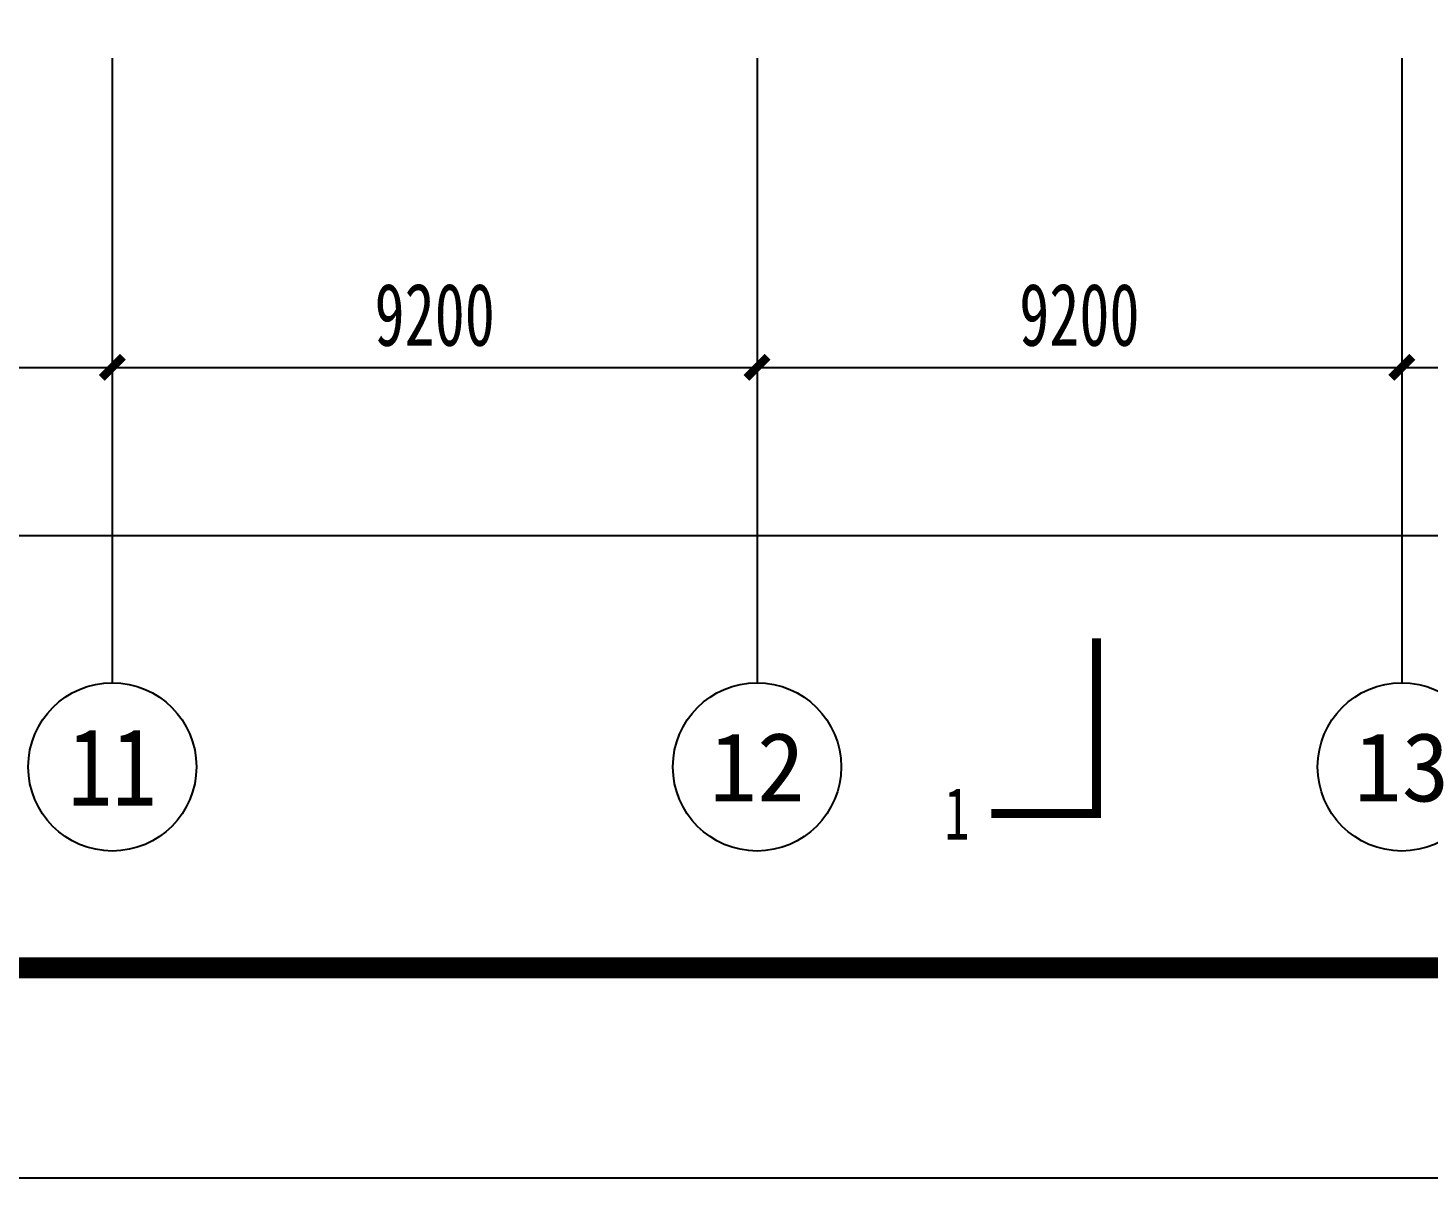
# Model space of a CAD drawing. Header units: millimetres. Extents: x -633009578 to 5705885, y -633235091 to 2571734.
# Drawn here: x 2863417 to 2883395, y 2039260 to 2055666 of the extents above; entities that cross this region are included whole.
import ezdxf
from ezdxf.enums import TextEntityAlignment as Align

# ---------------------------------------------------------------- set-up
doc = ezdxf.new("R2010")
doc.units = ezdxf.units.MM
doc.header["$LTSCALE"] = 1000
doc.header["$MEASUREMENT"] = 0
doc.layers.get('0').update_dxf_attribs({"color": 9})
for name, color, linetype in [('3T_WOOD', 21, 'Continuous'), ('AXIS_TEXT', 7, 'Continuous'), ('C-AXIS(轴号)', 3, 'Continuous'), ('DIM_SYMB', 3, 'Continuous'), ('PUB_TEXT', 7, 'Continuous'), ('设备-箱柜', 3, 'Continuous'), ('院图签、封面151013$0$PUB_TITLE', 153, 'Continuous'), ('院图签、封面151013$0$图签文字', 4, 'Continuous')]:
    doc.layers.add(name, color=color, linetype=linetype)
doc.styles.add('_TCH_AXIS', font='simhei.ttf', dxfattribs={"bigfont": 'GBCBIG'})
doc.styles.add('_TCH_DIM_T3', font='simhei.ttf', dxfattribs={"width": 0.707, "bigfont": 'GBCBIG'})
doc.styles.add('_TCH_LABEL', font='simhei.ttf', dxfattribs={"bigfont": 'GBCBIG'})
doc.styles.add('COMPLEX', font='simhei.ttf')
doc.styles.add('院图签、封面151013$0$-宋体', font='simhei.ttf', dxfattribs={"width": 0.8})
doc.dimstyles.new('_TCH_ARCH&&300', dxfattribs={"dimtxt": 892.5, "dimasz": 300, "dimexe": 750, "dimexo": 900, "dimgap": 300, "dimtad": 1, "dimdec": 0, "dimzin": 0, "dimdsep": 46, "dimtxsty": '_TCH_DIM_T3', "dimblk": 'ARCHTICK', "dimcen": 0.09, "dimclrt": 7, "dimazin": 2, "dimtfac": 1, "dimtdec": 0, "dimtix": 1, "dimtmove": 2, "dimatfit": 3, "dimfxl": 1, "dimtolj": 1, "dimtzin": 0, "dimarcsym": 0})

# ---------------------------------------------------------------- blocks, each defined once
blk = doc.blocks.new('建筑图框_A1')
at = {"layer": '院图签、封面151013$0$PUB_TITLE'}
blk.add_lwpolyline([(0, 0), (84100, 0), (84100, 59400), (0, 59400)], close=True, dxfattribs=at)
at = {"layer": '院图签、封面151013$0$PUB_TITLE', "const_width": 100}
blk.add_lwpolyline([(2500, 1000), (83100, 1000), (83100, 58400), (2500, 58400)], close=True, dxfattribs=at)
at = {"layer": '院图签、封面151013$0$图签文字', "color": 6, "style": '院图签、封面151013$0$-宋体'}
for tag, height, width, p in [('工程主持人', 400, 0.7999999999883585, (79990.91196859907, 29505.93707200652)), ('审定', 400, 0.7999999999883585, (79990.91196859907, 28705.93707200605)), ('审核', 400, 0.7999999999883585, (79990.91196859907, 27905.93707200559)), ('专业负责人', 400, 0.7999999999883585, (79990.91196859907, 27105.93707200512)), ('校对', 400, 0.7999999999883585, (79990.91196859907, 26305.93707200466)), ('设计', 400, 0.7999999999883585, (79990.91196859907, 25505.93707200419)), ('方案设计人', 400, 0.7999999999883585, (79990.91196859907, 24706.79438478127)), ('工程编号', 300, 0.7000000000116415, (81000.00416498398, 8700.424278954277)), ('版次', 300, 0.7000000000116415, (78738.08139540046, 3005.726258059498)), ('日期', 300, 0.7000000000116415, (82038.0813954557, 3000.226258123759)), ('图号', 200, 0.7000000000116415, (82538.08139542397, 2400.075247410685)), ('比例', 300, 0.7000000000116415, (78738.08139537089, 2200.188802679535)), ('图号_X施', 300, 0.7000000000116415, (81538.08139540977, 2200.188802651362)), ('图号_总数', 200, 0.7000000000116415, (82538.08139541186, 2000.075247410219))]:
    blk.add_attdef(tag, text='', height=height, dxfattribs=dict(at, width=width)).set_placement(p, align=Align.MIDDLE_CENTER)
at = {"layer": '院图签、封面151013$0$图签文字', "color": 6, "style": '院图签、封面151013$0$-宋体', "width": 0.7}
for tag, p in [('建设单位_001', (80935.88661794258, 7446.21079580821)), ('工程名称_001', (80933.52706738078, 6045.368099178996)), ('图名_001', (79742.88288308708, 4059.656552180292))]:
    blk.add_attdef(tag, p, '', height=300, dxfattribs=at)
blk = doc.blocks.new('_ArchTick')
at = {"color": 0, "linetype": 'ByBlock', "const_width": 0.4}
blk.add_lwpolyline([(-0.5, -0.5), (0.5, 0.5)], dxfattribs=at)
blk = doc.blocks.new('*D558')
at = {"layer": 'C-AXIS(轴号)', "color": 0, "lineweight": -2, "transparency": 16777216}
for p, q in [((1121700.598288333, 1376357.113137866), (1121700.598288333, 1369697.293828133)), ((1255980.598288333, 1376357.113137866), (1255980.598288333, 1369697.293828133)), ((1121700.598288333, 1370447.293828133), (1255980.598288333, 1370447.293828133))]:
    blk.add_line(p, q, dxfattribs=at)
at = {"layer": 'Defpoints', "color": 0, "transparency": 16777216}
for p in [(1121700.598288333, 1377257.113137866), (1255980.598288333, 1377257.113137866), (1255980.598288333, 1370447.293828133)]:
    blk.add_point(p, dxfattribs=at)
at = {"layer": 'C-AXIS(轴号)', "color": 0, "linetype": 'ByBlock', "lineweight": -2, "transparency": 16777216, "xscale": 300, "yscale": 300, "zscale": 300, "rotation": 180}
blk.add_blockref('_ArchTick', (1121700.598288333, 1370447.293828133), dxfattribs=at)
at = {"layer": 'C-AXIS(轴号)', "color": 0, "linetype": 'ByBlock', "lineweight": -2, "transparency": 16777216, "xscale": 300, "yscale": 300, "zscale": 300}
blk.add_blockref('_ArchTick', (1255980.598288333, 1370447.293828133), dxfattribs=at)
at = {"layer": 'C-AXIS(轴号)', "color": 7, "transparency": 16777216, "insert": (1188840.598288333, 1371193.543828133), "char_height": 892.5, "attachment_point": 5, "style": '_TCH_DIM_T3'}
blk.add_mtext('\\A1;134280', dxfattribs=at)
blk = doc.blocks.new('*D599')
at = {"layer": 'C-AXIS(轴号)', "color": 0, "lineweight": -2, "transparency": 16777216}
for p, q in [((1199040.598288357, 1376357.113137866), (1199040.598288357, 1372097.293828133)), ((1208740.598288357, 1376357.113137866), (1208740.598288357, 1372097.293828133)), ((1199040.598288357, 1372847.293828133), (1208740.598288357, 1372847.293828133))]:
    blk.add_line(p, q, dxfattribs=at)
at = {"layer": 'Defpoints', "color": 0, "transparency": 16777216}
for p in [(1199040.598288357, 1377257.113137866), (1208740.598288357, 1377257.113137866), (1208740.598288357, 1372847.293828133)]:
    blk.add_point(p, dxfattribs=at)
at = {"layer": 'C-AXIS(轴号)', "color": 0, "linetype": 'ByBlock', "lineweight": -2, "transparency": 16777216, "xscale": 300, "yscale": 300, "zscale": 300, "rotation": 180}
blk.add_blockref('_ArchTick', (1199040.598288357, 1372847.293828133), dxfattribs=at)
at = {"layer": 'C-AXIS(轴号)', "color": 0, "linetype": 'ByBlock', "lineweight": -2, "transparency": 16777216, "xscale": 300, "yscale": 300, "zscale": 300}
blk.add_blockref('_ArchTick', (1208740.598288357, 1372847.293828133), dxfattribs=at)
at = {"layer": 'C-AXIS(轴号)', "color": 7, "transparency": 16777216, "insert": (1203890.598288357, 1373593.543828133), "char_height": 892.5, "attachment_point": 5, "style": '_TCH_DIM_T3'}
blk.add_mtext('\\A1;9700', dxfattribs=at)
blk = doc.blocks.new('*D600')
at = {"layer": 'C-AXIS(轴号)', "color": 0, "lineweight": -2, "transparency": 16777216}
for p, q in [((1208740.598288357, 1376357.113137866), (1208740.598288357, 1372097.293828133)), ((1217940.598288357, 1376357.113137866), (1217940.598288357, 1372097.293828133)), ((1208740.598288357, 1372847.293828133), (1217940.598288357, 1372847.293828133))]:
    blk.add_line(p, q, dxfattribs=at)
at = {"layer": 'Defpoints', "color": 0, "transparency": 16777216}
for p in [(1208740.598288357, 1377257.113137866), (1217940.598288357, 1377257.113137866), (1217940.598288357, 1372847.293828133)]:
    blk.add_point(p, dxfattribs=at)
at = {"layer": 'C-AXIS(轴号)', "color": 0, "linetype": 'ByBlock', "lineweight": -2, "transparency": 16777216, "xscale": 300, "yscale": 300, "zscale": 300, "rotation": 180}
blk.add_blockref('_ArchTick', (1208740.598288357, 1372847.293828133), dxfattribs=at)
at = {"layer": 'C-AXIS(轴号)', "color": 0, "linetype": 'ByBlock', "lineweight": -2, "transparency": 16777216, "xscale": 300, "yscale": 300, "zscale": 300}
blk.add_blockref('_ArchTick', (1217940.598288357, 1372847.293828133), dxfattribs=at)
at = {"layer": 'C-AXIS(轴号)', "color": 7, "transparency": 16777216, "insert": (1213340.598288357, 1373593.543828133), "char_height": 892.5, "attachment_point": 5, "style": '_TCH_DIM_T3'}
blk.add_mtext('\\A1;9200', dxfattribs=at)
blk = doc.blocks.new('*D601')
at = {"layer": 'C-AXIS(轴号)', "color": 0, "lineweight": -2, "transparency": 16777216}
for p, q in [((1217940.598288357, 1376357.113137866), (1217940.598288357, 1372097.293828133)), ((1227140.598288357, 1376357.113137866), (1227140.598288357, 1372097.293828133)), ((1217940.598288357, 1372847.293828133), (1227140.598288357, 1372847.293828133))]:
    blk.add_line(p, q, dxfattribs=at)
at = {"layer": 'Defpoints', "color": 0, "transparency": 16777216}
for p in [(1217940.598288357, 1377257.113137866), (1227140.598288357, 1377257.113137866), (1227140.598288357, 1372847.293828133)]:
    blk.add_point(p, dxfattribs=at)
at = {"layer": 'C-AXIS(轴号)', "color": 0, "linetype": 'ByBlock', "lineweight": -2, "transparency": 16777216, "xscale": 300, "yscale": 300, "zscale": 300, "rotation": 180}
blk.add_blockref('_ArchTick', (1217940.598288357, 1372847.293828133), dxfattribs=at)
at = {"layer": 'C-AXIS(轴号)', "color": 0, "linetype": 'ByBlock', "lineweight": -2, "transparency": 16777216, "xscale": 300, "yscale": 300, "zscale": 300}
blk.add_blockref('_ArchTick', (1227140.598288357, 1372847.293828133), dxfattribs=at)
at = {"layer": 'C-AXIS(轴号)', "color": 7, "transparency": 16777216, "insert": (1222540.598288357, 1373593.543828133), "char_height": 892.5, "attachment_point": 5, "style": '_TCH_DIM_T3'}
blk.add_mtext('\\A1;9200', dxfattribs=at)
blk = doc.blocks.new('*D602')
at = {"layer": 'C-AXIS(轴号)', "color": 0, "lineweight": -2, "transparency": 16777216}
for p, q in [((1227140.598288357, 1376357.113137866), (1227140.598288357, 1372097.293828133)), ((1236340.598288357, 1376357.113137866), (1236340.598288357, 1372097.293828133)), ((1227140.598288357, 1372847.293828133), (1236340.598288357, 1372847.293828133))]:
    blk.add_line(p, q, dxfattribs=at)
at = {"layer": 'Defpoints', "color": 0, "transparency": 16777216}
for p in [(1227140.598288357, 1377257.113137866), (1236340.598288357, 1377257.113137866), (1236340.598288357, 1372847.293828133)]:
    blk.add_point(p, dxfattribs=at)
at = {"layer": 'C-AXIS(轴号)', "color": 0, "linetype": 'ByBlock', "lineweight": -2, "transparency": 16777216, "xscale": 300, "yscale": 300, "zscale": 300, "rotation": 180}
blk.add_blockref('_ArchTick', (1227140.598288357, 1372847.293828133), dxfattribs=at)
at = {"layer": 'C-AXIS(轴号)', "color": 0, "linetype": 'ByBlock', "lineweight": -2, "transparency": 16777216, "xscale": 300, "yscale": 300, "zscale": 300}
blk.add_blockref('_ArchTick', (1236340.598288357, 1372847.293828133), dxfattribs=at)
at = {"layer": 'C-AXIS(轴号)', "color": 7, "transparency": 16777216, "insert": (1231740.598288357, 1373593.543828133), "char_height": 892.5, "attachment_point": 5, "style": '_TCH_DIM_T3'}
blk.add_mtext('\\A1;9200', dxfattribs=at)
blk = doc.blocks.new('_AXISO')
blk.add_circle((0, 0), 0.5)
at = {"layer": 'AXIS_TEXT', "style": 'COMPLEX', "width": 1.041666666666667}
blk.add_attdef('A', text='', height=0.56, dxfattribs=at).set_placement((-0.25, -0.28), (0.25, -0.28), align=Align.FIT)
blk = doc.blocks.new('9-29-1')
at = {"layer": 'C-AXIS(轴号)'}
for p, q in [((1208740.598288357, 1377257.113137866), (1208740.598288357, 1368347.293828133)), ((1217940.598288357, 1377257.113137866), (1217940.598288357, 1368347.293828133)), ((1227140.598288357, 1377257.113137866), (1227140.598288357, 1368347.293828133))]:
    blk.add_line(p, q, dxfattribs=at)
at = {"layer": 'DIM_SYMB', "const_width": 125}
blk.add_lwpolyline([(1221285.052472441, 1366482.766369574), (1222785.052472441, 1366482.766369574), (1222785.052472441, 1368982.766369574)], dxfattribs=at)
at = {"layer": 'C-AXIS(轴号)'}
ref = blk.add_blockref('_AXISO', (1208740.598288357, 1367147.293828133), dxfattribs=dict(at, xscale=2400, yscale=2400, zscale=2400))
ref.add_attrib('A', '11', dxfattribs={"layer": 'AXIS_TEXT', "height": 1106.287741219111, "style": '_TCH_AXIS'}).set_placement((1208108.433864803, 1366594.149957523), (1209372.762711911, 1366594.149957523), align=Align.FIT)
ref = blk.add_blockref('_AXISO', (1217940.598288357, 1367147.293828133), dxfattribs=dict(at, xscale=2400, yscale=2400, zscale=2400))
ref.add_attrib('A', '12', dxfattribs={"layer": 'AXIS_TEXT', "height": 985.3364844150958, "style": '_TCH_AXIS'}).set_placement((1217260.24690626, 1366654.625585926), (1218620.949670453, 1366654.625585926), align=Align.FIT)
ref = blk.add_blockref('_AXISO', (1227140.598288357, 1367147.293828133), dxfattribs=dict(at, xscale=2400, yscale=2400, zscale=2400))
ref.add_attrib('A', '13', dxfattribs={"layer": 'AXIS_TEXT', "height": 985.3364844150959, "style": '_TCH_AXIS'}).set_placement((1226460.24690626, 1366654.625585926), (1227820.949670453, 1366654.625585926), align=Align.FIT)
at = {"layer": 'PUB_TEXT', "style": '_TCH_LABEL', "width": 0.7058823529411765}
blk.add_text('1', height=743.75, dxfattribs=at).set_placement((1220616.428262026, 1366110.891369574))
at = {"layer": 'C-AXIS(轴号)'}
for p1, p2, distance, picture, middle in [((1121700.598288333, 1377257.113137866), (1255980.598288333, 1377257.113137866), -6809.819309732877, '*D558', (1188840.598288333, 1371193.543828133)), ((1199040.598288357, 1377257.113137866), (1208740.598288357, 1377257.113137866), -4409.819309732877, '*D599', (1203890.598288357, 1373593.543828133)), ((1208740.598288357, 1377257.113137866), (1217940.598288357, 1377257.113137866), -4409.819309732877, '*D600', (1213340.598288357, 1373593.543828133)), ((1217940.598288357, 1377257.113137866), (1227140.598288357, 1377257.113137866), -4409.819309732877, '*D601', (1222540.598288357, 1373593.543828133)), ((1227140.598288357, 1377257.113137866), (1236340.598288357, 1377257.113137866), -4409.819309732877, '*D602', (1231740.598288357, 1373593.543828133))]:
    dim = blk.add_aligned_dim(p1=p1, p2=p2, distance=distance, dimstyle='_TCH_ARCH&&300', dxfattribs=at)
    dim.commit()
    dim.dimension.update_dxf_attribs({"geometry": picture, "text_midpoint": middle})

msp = doc.modelspace()

# ---------------------------------------------------------------- block references
at = {"layer": '3T_WOOD'}
msp.add_blockref('9-29-1', (1655879.395743424, 677977.51603476), dxfattribs=at)
at = {"layer": '设备-箱柜', "xscale": 3, "yscale": 3}
msp.add_blockref('建筑图框_A1', (2725055.437121258, 2039260.231913973, 4.000000000000001e-08), dxfattribs=at)

doc.saveas('drawing.dxf')
